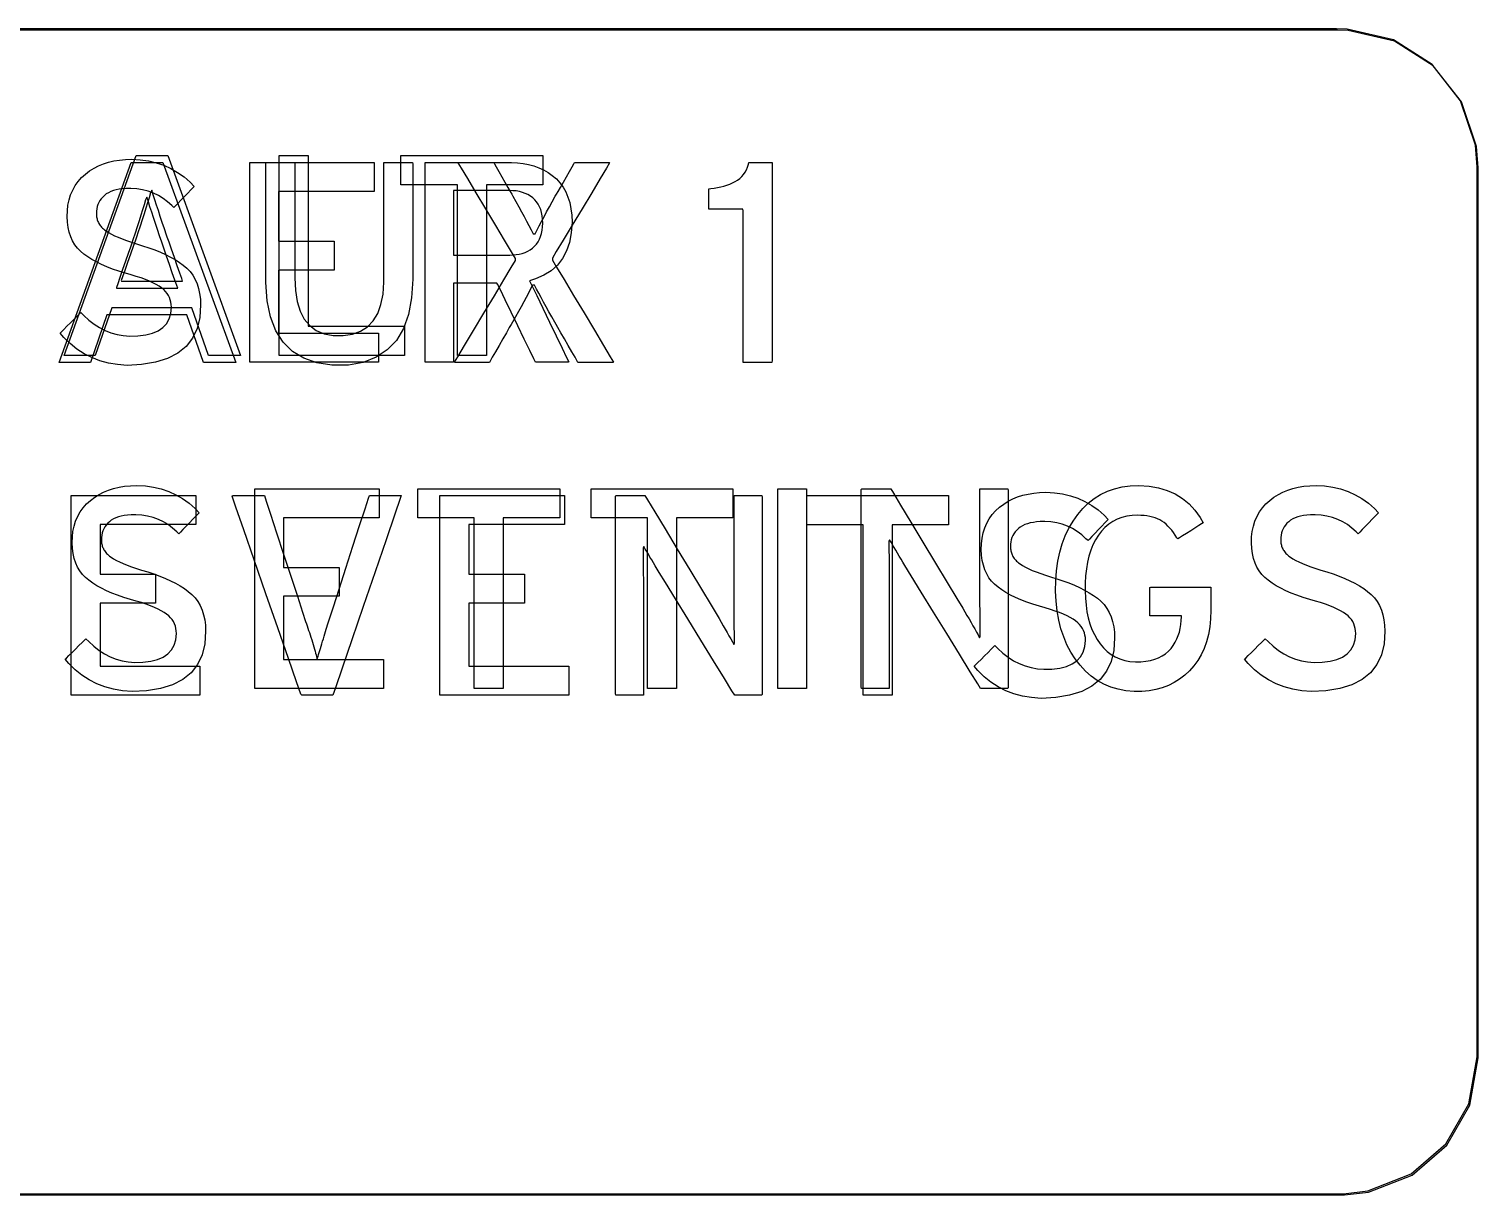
# Model space of a CAD drawing. Extents: x 1 to 47.7, y 0.2 to 35.
# Drawn here: x 22.566 to 23.413, y 5.887 to 6.567 of the extents above; entities that cross this region are included whole.
import ezdxf

# ---------------------------------------------------------------- set-up
doc = ezdxf.new("R2010")
doc.units = 0
doc.header["$MEASUREMENT"] = 0
for name, color, linetype in [('4_1__4U__UP_TO_ONE_IO_BOAR', 7, 'CONTINUOUS'), ('4_2__4U__FRONT_PANEL_W_24_', 7, 'CONTINUOUS'), ('5_1___24__TARGET_LEDS___12', 7, 'CONTINUOUS')]:
    doc.layers.add(name, color=color, linetype=linetype)

msp = doc.modelspace()

# ---------------------------------------------------------------- linework, layer by layer
at = {"layer": '4_1__4U__UP_TO_ONE_IO_BOAR'}
for points in [[(22.42922, 5.88654), (22.6323, 5.88654), (22.84113, 5.88654), (23.0356, 5.88654), (23.12116, 5.88654), (23.19559, 5.88654), (23.25637, 5.88654), (23.301, 5.88654), (23.32695, 5.88654), (23.33472, 5.88656), (23.34877, 5.88816), (23.37413, 5.89812), (23.39438, 5.91564), (23.4078, 5.93902), (23.41265, 5.96653), (23.41265, 5.96653), (23.41265, 5.97103), (23.41265, 5.98384), (23.41265, 6.0303), (23.41265, 6.09775), (23.41265, 6.17803), (23.41265, 6.34444), (23.41265, 6.41422), (23.41265, 6.46418), (23.41265, 6.47918), (23.41265, 6.48615), (23.41173, 6.4987), (23.40299, 6.52465), (23.38644, 6.54573), (23.36379, 6.56023), (23.33677, 6.56642), (23.33058, 6.56652), (23.31043, 6.56652), (23.27088, 6.56652), (23.21446, 6.56652), (23.14367, 6.56652), (23.06103, 6.56652), (22.87026, 6.56652), (22.45712, 6.56652)], [(22.67112, 6.37671), (22.66135, 6.40439), (22.61464, 6.40439), (22.60495, 6.37671), (22.58681, 6.37671), (22.6288, 6.49333), (22.64735, 6.49333), (22.68983, 6.37671), (22.67112, 6.37671)], [(22.71239, 6.37671), (22.71239, 6.49333), (22.72929, 6.49333), (22.72929, 6.39379), (22.78564, 6.39379), (22.78564, 6.37671), (22.71239, 6.37671)], [(22.83337, 6.47625), (22.83337, 6.37671), (22.81647, 6.37671), (22.81647, 6.47625), (22.78352, 6.47625), (22.78352, 6.49333), (22.86637, 6.49333), (22.86637, 6.47625), (22.83337, 6.47625)], [(22.69807, 6.18226), (22.69807, 6.29888), (22.77085, 6.29888), (22.77085, 6.28197), (22.71497, 6.28197), (22.71497, 6.25297), (22.74742, 6.25297), (22.74742, 6.23607), (22.71497, 6.23607), (22.71497, 6.19918), (22.77329, 6.19918), (22.77329, 6.18226), (22.69807, 6.18226)], [(22.84322, 6.28181), (22.84322, 6.18226), (22.82632, 6.18226), (22.82632, 6.28181), (22.79336, 6.28181), (22.79336, 6.29888), (22.87622, 6.29888), (22.87622, 6.28181), (22.84322, 6.28181)], [(22.94438, 6.28181), (22.94438, 6.18226), (22.92748, 6.18226), (22.92748, 6.28181), (22.89452, 6.28181), (22.89452, 6.29888), (22.97738, 6.29888), (22.97738, 6.28181), (22.94438, 6.28181)], [(23.00357, 6.18226), (23.00357, 6.29888), (23.02047, 6.29888), (23.02047, 6.18226), (23.00357, 6.18226)]]:
    msp.add_lwpolyline(points, dxfattribs=at)
for points in [[(22.64662, 6.44686), (22.64532, 6.45069), (22.64409, 6.45437), (22.64291, 6.45789), (22.6418, 6.46126), (22.64076, 6.46447), (22.63977, 6.46753), (22.63885, 6.47043), (22.63799, 6.47318), (22.63722, 6.47158), (22.63639, 6.46876), (22.63548, 6.46577), (22.6345, 6.46261), (22.63344, 6.45928), (22.63231, 6.45578), (22.6311, 6.45212), (22.62982, 6.44828), (22.62914, 6.44629), (22.62836, 6.44404), (22.62708, 6.44034), (22.62549, 6.43577), (22.6238, 6.43091), (22.62222, 6.42634), (22.62093, 6.42264), (22.62015, 6.4204), (22.62026, 6.41999), (22.6228, 6.41999), (22.62745, 6.41999), (22.63343, 6.41999), (22.63996, 6.41999), (22.64626, 6.41999), (22.65154, 6.41999), (22.65502, 6.41999), (22.65596, 6.42004), (22.65544, 6.42155), (22.65432, 6.42475), (22.65282, 6.42907), (22.65113, 6.43392), (22.64946, 6.4387), (22.64802, 6.44284), (22.647, 6.44576)], [(22.66939, 6.21574), (22.66892, 6.20838), (22.66735, 6.20188), (22.66469, 6.19624), (22.66093, 6.19145), (22.65608, 6.18752), (22.65013, 6.18445), (22.64308, 6.18223), (22.63494, 6.18087), (22.62646, 6.18043), (22.6209, 6.18087), (22.61562, 6.18177), (22.61059, 6.18313), (22.60584, 6.18494), (22.60135, 6.18721), (22.59714, 6.18993), (22.59319, 6.19311), (22.58951, 6.19675), (22.58743, 6.1993), (22.58816, 6.20003), (22.58954, 6.20141), (22.59135, 6.20321), (22.59338, 6.20524), (22.59542, 6.20727), (22.59724, 6.20909), (22.59865, 6.21049), (22.59942, 6.21126), (22.60114, 6.20962), (22.60409, 6.20688), (22.60715, 6.20449), (22.61034, 6.20245), (22.61364, 6.20076), (22.61705, 6.19942), (22.62058, 6.19843), (22.62423, 6.19778), (22.62799, 6.19749), (22.63278, 6.1976), (22.63734, 6.19815), (22.64129, 6.19914), (22.64464, 6.20058), (22.64738, 6.20245), (22.64953, 6.20476), (22.65106, 6.20751), (22.652, 6.2107), (22.65233, 6.21432), (22.65227, 6.21592), (22.65206, 6.21735), (22.65171, 6.21871), (22.65122, 6.22002), (22.65058, 6.22126), (22.64981, 6.22245), (22.64889, 6.22357), (22.64783, 6.22463), (22.64662, 6.22563), (22.64515, 6.22662), (22.64348, 6.22761), (22.64158, 6.22858), (22.63947, 6.22954), (22.63715, 6.23049), (22.63461, 6.23143), (22.63185, 6.23236), (22.62888, 6.23328), (22.62545, 6.23427), (22.62161, 6.23544), (22.61801, 6.23668), (22.61464, 6.23798), (22.6115, 6.23934), (22.60859, 6.24077), (22.60592, 6.24225), (22.60347, 6.24379), (22.60126, 6.2454), (22.59927, 6.24705), (22.5975, 6.24885), (22.59595, 6.25086), (22.59464, 6.25308), (22.59355, 6.2555), (22.59269, 6.25814), (22.59205, 6.26098), (22.59165, 6.26403), (22.59147, 6.26729), (22.59155, 6.2707), (22.59192, 6.27397), (22.59256, 6.27707), (22.59348, 6.28), (22.59467, 6.28276), (22.59613, 6.28534), (22.59787, 6.28776), (22.59989, 6.29001), (22.60217, 6.29209), (22.60459, 6.2939), (22.60714, 6.29549), (22.60983, 6.29688), (22.61268, 6.29805), (22.61567, 6.29901), (22.6188, 6.29976), (22.62208, 6.3003), (22.6255, 6.30063), (22.62921, 6.30075), (22.63418, 6.30047), (22.63894, 6.2998), (22.6435, 6.29873), (22.64786, 6.29725), (22.65202, 6.29538), (22.65598, 6.29311), (22.65973, 6.29044), (22.66329, 6.28736), (22.66567, 6.28489), (22.66501, 6.28421), (22.6637, 6.28285), (22.66194, 6.28103), (22.65995, 6.27897), (22.65793, 6.27687), (22.6561, 6.27498), (22.65467, 6.27349), (22.65384, 6.27263), (22.6526, 6.27368), (22.65014, 6.27593), (22.64752, 6.2779), (22.64475, 6.27958), (22.64183, 6.28097), (22.63875, 6.28208), (22.63552, 6.28289), (22.63213, 6.28342), (22.62859, 6.28366), (22.62591, 6.28363), (22.62383, 6.28347), (22.62189, 6.28322), (22.6201, 6.28287), (22.61843, 6.28242), (22.61691, 6.28187), (22.61553, 6.28123), (22.61428, 6.28048), (22.61317, 6.27964), (22.61219, 6.27868), (22.61133, 6.27767), (22.61058, 6.2766), (22.60995, 6.27548), (22.60943, 6.2743), (22.60903, 6.27308), (22.60874, 6.2718), (22.60857, 6.27047), (22.60852, 6.26912), (22.60854, 6.26845), (22.60858, 6.2678), (22.60866, 6.26717), (22.60876, 6.26656), (22.60889, 6.26597), (22.60905, 6.2654), (22.60924, 6.26485), (22.60945, 6.26433), (22.60969, 6.26381), (22.60998, 6.26326), (22.61031, 6.26271), (22.61069, 6.26217), (22.61111, 6.26164), (22.61158, 6.26111), (22.6121, 6.26059), (22.61267, 6.26008), (22.61328, 6.25958), (22.61419, 6.2589), (22.61562, 6.25798), (22.61728, 6.25706), (22.61916, 6.25613), (22.62127, 6.25519), (22.62361, 6.25424), (22.62618, 6.25328), (22.62897, 6.25232), (22.63199, 6.25135), (22.63555, 6.25027), (22.63919, 6.24909), (22.64263, 6.24783), (22.64588, 6.24651), (22.64894, 6.24512), (22.65181, 6.24367), (22.65449, 6.24214), (22.65698, 6.24056), (22.65928, 6.2389), (22.66137, 6.23713), (22.66322, 6.23517), (22.66483, 6.233), (22.6662, 6.23062), (22.66732, 6.22805), (22.6682, 6.22528), (22.66884, 6.2223), (22.66924, 6.21912)], [(23.12204, 6.18226), (23.1204, 6.18493), (23.11602, 6.19205), (23.10971, 6.2023), (23.10229, 6.21435), (23.09458, 6.22687), (23.0874, 6.23854), (23.08156, 6.24803), (23.07787, 6.25402), (23.07669, 6.25594), (23.0756, 6.25777), (23.07454, 6.25955), (23.07352, 6.26127), (23.07253, 6.26294), (23.07157, 6.26457), (23.07065, 6.26614), (23.06977, 6.26765), (23.06892, 6.26912), (23.06856, 6.26817), (23.06857, 6.26537), (23.06858, 6.26247), (23.06859, 6.25949), (23.06861, 6.25641), (23.06863, 6.25325), (23.06866, 6.24999), (23.06869, 6.24665), (23.06872, 6.24321), (23.06873, 6.24108), (23.06873, 6.23565), (23.06873, 6.22748), (23.06873, 6.21767), (23.06873, 6.20731), (23.06873, 6.1975), (23.06873, 6.18933), (23.06873, 6.1839), (23.06871, 6.18226), (23.06795, 6.18226), (23.06624, 6.18226), (23.06386, 6.18226), (23.06112, 6.18226), (23.05832, 6.18226), (23.05576, 6.18226), (23.05372, 6.18226), (23.05252, 6.18226), (23.05231, 6.18308), (23.05231, 6.19064), (23.05231, 6.20439), (23.05231, 6.22222), (23.05231, 6.24201), (23.05231, 6.26165), (23.05231, 6.27902), (23.05231, 6.29202), (23.05231, 6.29851), (23.05264, 6.29888), (23.05405, 6.29888), (23.05629, 6.29888), (23.05904, 6.29888), (23.062, 6.29888), (23.06484, 6.29888), (23.06726, 6.29888), (23.06894, 6.29888), (23.06957, 6.29888), (23.07113, 6.29629), (23.07531, 6.28936), (23.08133, 6.27938), (23.0884, 6.26766), (23.09575, 6.25547), (23.10261, 6.24412), (23.10818, 6.23488), (23.11169, 6.22906), (23.11288, 6.22707), (23.11414, 6.22491), (23.11535, 6.22282), (23.11651, 6.2208), (23.11761, 6.21886), (23.11867, 6.21699), (23.11967, 6.2152), (23.12062, 6.21349), (23.12152, 6.21185), (23.12187, 6.21278), (23.12184, 6.21568), (23.12181, 6.21865), (23.12178, 6.2217), (23.12176, 6.22484), (23.12175, 6.22806), (23.12174, 6.23136), (23.12173, 6.23474), (23.12173, 6.2382), (23.12173, 6.24033), (23.12173, 6.24574), (23.12173, 6.25387), (23.12173, 6.26364), (23.12173, 6.27395), (23.12173, 6.28372), (23.12173, 6.29185), (23.12173, 6.29725), (23.12174, 6.29888), (23.1225, 6.29888), (23.12422, 6.29888), (23.1266, 6.29888), (23.12933, 6.29888), (23.13213, 6.29888), (23.1347, 6.29888), (23.13673, 6.29888), (23.13794, 6.29888), (23.13814, 6.29806), (23.13814, 6.29051), (23.13814, 6.27676), (23.13814, 6.25893), (23.13814, 6.23914), (23.13814, 6.2195), (23.13814, 6.20213), (23.13814, 6.18913), (23.13814, 6.18263), (23.13784, 6.18226), (23.13652, 6.18226), (23.13443, 6.18226), (23.13186, 6.18226), (23.12911, 6.18226), (23.12645, 6.18226), (23.1242, 6.18226), (23.12263, 6.18226)], [(23.25663, 6.22791), (23.25645, 6.2229), (23.25596, 6.21817), (23.25518, 6.21371), (23.25409, 6.20951), (23.2527, 6.20559), (23.25101, 6.20193), (23.24902, 6.19854), (23.24673, 6.19542), (23.24414, 6.19256), (23.24135, 6.18995), (23.23836, 6.18765), (23.23517, 6.18567), (23.23179, 6.184), (23.22822, 6.18265), (23.22446, 6.18162), (23.2205, 6.18089), (23.21635, 6.18049), (23.21178, 6.18046), (23.20697, 6.18092), (23.20241, 6.1818), (23.1981, 6.18309), (23.19403, 6.1848), (23.19021, 6.18693), (23.18664, 6.18948), (23.18331, 6.19244), (23.18024, 6.19582), (23.17737, 6.19955), (23.17479, 6.20352), (23.17254, 6.20778), (23.17062, 6.21231), (23.16902, 6.21712), (23.16776, 6.22221), (23.16682, 6.22758), (23.16621, 6.23323), (23.16594, 6.23916), (23.16604, 6.24521), (23.16649, 6.251), (23.16727, 6.25652), (23.16838, 6.26176), (23.16982, 6.26673), (23.17158, 6.27143), (23.17368, 6.27586), (23.1761, 6.28001), (23.17886, 6.28389), (23.18182, 6.28742), (23.18502, 6.29053), (23.18848, 6.29323), (23.19218, 6.29552), (23.19613, 6.2974), (23.20033, 6.29886), (23.20478, 6.2999), (23.20947, 6.30054), (23.21457, 6.30074), (23.22049, 6.30035), (23.226, 6.29941), (23.23109, 6.29791), (23.23576, 6.29586), (23.24002, 6.29325), (23.24386, 6.2901), (23.24729, 6.28639), (23.2503, 6.28212), (23.25201, 6.27893), (23.25116, 6.27838), (23.24951, 6.27732), (23.24731, 6.27591), (23.24484, 6.27433), (23.24235, 6.27273), (23.24011, 6.27128), (23.23836, 6.27016), (23.23738, 6.26953), (23.23675, 6.27029), (23.23577, 6.27183), (23.23475, 6.27327), (23.23371, 6.27462), (23.23264, 6.27587), (23.23154, 6.27703), (23.23041, 6.27809), (23.22924, 6.27906), (23.22805, 6.27993), (23.22679, 6.28066), (23.22544, 6.28128), (23.22402, 6.28182), (23.22252, 6.28228), (23.22094, 6.28266), (23.21928, 6.28296), (23.21755, 6.28317), (23.21574, 6.2833), (23.21385, 6.28335), (23.21069, 6.2832), (23.20758, 6.28276), (23.20465, 6.28204), (23.2019, 6.28104), (23.19934, 6.27975), (23.19695, 6.27818), (23.19474, 6.27633), (23.19272, 6.27419), (23.19087, 6.27177), (23.1892, 6.26904), (23.18773, 6.2661), (23.18647, 6.26293), (23.18541, 6.25955), (23.18455, 6.25594), (23.1839, 6.25211), (23.18345, 6.24807), (23.1832, 6.2438), (23.18315, 6.23934), (23.18331, 6.23503), (23.18368, 6.23094), (23.18424, 6.22706), (23.18501, 6.2234), (23.18599, 6.21995), (23.18716, 6.21672), (23.18855, 6.21371), (23.19013, 6.21092), (23.19191, 6.20831), (23.19385, 6.20594), (23.19599, 6.20387), (23.1983, 6.2021), (23.20079, 6.20064), (23.20346, 6.19948), (23.20631, 6.19862), (23.20935, 6.19806), (23.21256, 6.19781), (23.21571, 6.19788), (23.2186, 6.19816), (23.2213, 6.19864), (23.2238, 6.19932), (23.2261, 6.20019), (23.22821, 6.20126), (23.23012, 6.20252), (23.23184, 6.20398), (23.23336, 6.20564), (23.23464, 6.20741), (23.23576, 6.20925), (23.23674, 6.21117), (23.23756, 6.21316), (23.23823, 6.21522), (23.23875, 6.21736), (23.23912, 6.21957), (23.23934, 6.22185), (23.23941, 6.22409), (23.23941, 6.22411), (23.23941, 6.22416), (23.23941, 6.22423), (23.23941, 6.22431), (23.23941, 6.2244), (23.23941, 6.22448), (23.23941, 6.22454), (23.23941, 6.22459), (23.23937, 6.2246), (23.23842, 6.2246), (23.23644, 6.2246), (23.23376, 6.2246), (23.2307, 6.2246), (23.22759, 6.2246), (23.22475, 6.2246), (23.2225, 6.2246), (23.22117, 6.2246), (23.22095, 6.22471), (23.22095, 6.22577), (23.22095, 6.22771), (23.22095, 6.23023), (23.22095, 6.23303), (23.22095, 6.23583), (23.22095, 6.23833), (23.22095, 6.24023), (23.22095, 6.24124), (23.22145, 6.24133), (23.22412, 6.24133), (23.22853, 6.24133), (23.23407, 6.24133), (23.24009, 6.24133), (23.24598, 6.24133), (23.25111, 6.24133), (23.25485, 6.24133), (23.25658, 6.24133), (23.25663, 6.24101), (23.25663, 6.23987), (23.25663, 6.23811), (23.25663, 6.23597), (23.25663, 6.2337), (23.25663, 6.23152), (23.25663, 6.22967), (23.25663, 6.22839)], [(23.35828, 6.21574), (23.3578, 6.20838), (23.35623, 6.20188), (23.35357, 6.19624), (23.34981, 6.19145), (23.34496, 6.18752), (23.33901, 6.18445), (23.33197, 6.18223), (23.32383, 6.18087), (23.31534, 6.18043), (23.30979, 6.18087), (23.3045, 6.18177), (23.29948, 6.18313), (23.29472, 6.18494), (23.29024, 6.18721), (23.28602, 6.18993), (23.28207, 6.19311), (23.27839, 6.19675), (23.27631, 6.1993), (23.27705, 6.20003), (23.27843, 6.20141), (23.28024, 6.20321), (23.28227, 6.20524), (23.2843, 6.20727), (23.28613, 6.20909), (23.28753, 6.21049), (23.2883, 6.21126), (23.29002, 6.20962), (23.29297, 6.20688), (23.29604, 6.20449), (23.29922, 6.20245), (23.30252, 6.20076), (23.30594, 6.19942), (23.30947, 6.19843), (23.31311, 6.19778), (23.31688, 6.19749), (23.32167, 6.1976), (23.32622, 6.19815), (23.33017, 6.19914), (23.33352, 6.20058), (23.33627, 6.20245), (23.33841, 6.20476), (23.33995, 6.20751), (23.34088, 6.2107), (23.34121, 6.21432), (23.34115, 6.21592), (23.34094, 6.21735), (23.34059, 6.21871), (23.3401, 6.22002), (23.33947, 6.22126), (23.33869, 6.22245), (23.33777, 6.22357), (23.33671, 6.22463), (23.3355, 6.22563), (23.33404, 6.22662), (23.33236, 6.22761), (23.33046, 6.22858), (23.32836, 6.22954), (23.32603, 6.23049), (23.32349, 6.23143), (23.32073, 6.23236), (23.31776, 6.23328), (23.31433, 6.23427), (23.3105, 6.23544), (23.30689, 6.23668), (23.30352, 6.23798), (23.30038, 6.23934), (23.29748, 6.24077), (23.2948, 6.24225), (23.29236, 6.24379), (23.29014, 6.2454), (23.28815, 6.24705), (23.28638, 6.24885), (23.28484, 6.25086), (23.28352, 6.25308), (23.28243, 6.2555), (23.28157, 6.25814), (23.28094, 6.26098), (23.28053, 6.26403), (23.28035, 6.26729), (23.28043, 6.2707), (23.2808, 6.27397), (23.28144, 6.27707), (23.28236, 6.28), (23.28355, 6.28276), (23.28502, 6.28534), (23.28676, 6.28776), (23.28877, 6.29001), (23.29105, 6.29209), (23.29347, 6.2939), (23.29602, 6.29549), (23.29872, 6.29688), (23.30156, 6.29805), (23.30455, 6.29901), (23.30768, 6.29976), (23.31096, 6.3003), (23.31439, 6.30063), (23.3181, 6.30075), (23.32306, 6.30047), (23.32782, 6.2998), (23.33239, 6.29873), (23.33674, 6.29725), (23.3409, 6.29538), (23.34486, 6.29311), (23.34862, 6.29044), (23.35217, 6.28736), (23.35455, 6.28489), (23.3539, 6.28421), (23.35258, 6.28285), (23.35083, 6.28103), (23.34884, 6.27897), (23.34682, 6.27687), (23.34499, 6.27498), (23.34355, 6.27349), (23.34272, 6.27263), (23.34148, 6.27368), (23.33902, 6.27593), (23.33641, 6.2779), (23.33364, 6.27958), (23.33071, 6.28097), (23.32764, 6.28208), (23.3244, 6.28289), (23.32102, 6.28342), (23.31747, 6.28366), (23.31479, 6.28363), (23.31272, 6.28347), (23.31078, 6.28322), (23.30898, 6.28287), (23.30732, 6.28242), (23.30579, 6.28187), (23.30441, 6.28123), (23.30316, 6.28048), (23.30205, 6.27964), (23.30107, 6.27868), (23.30021, 6.27767), (23.29946, 6.2766), (23.29883, 6.27548), (23.29831, 6.2743), (23.29791, 6.27308), (23.29763, 6.2718), (23.29746, 6.27047), (23.2974, 6.26912), (23.29742, 6.26845), (23.29747, 6.2678), (23.29754, 6.26717), (23.29764, 6.26656), (23.29777, 6.26597), (23.29793, 6.2654), (23.29812, 6.26485), (23.29833, 6.26433), (23.29858, 6.26381), (23.29886, 6.26326), (23.29919, 6.26271), (23.29957, 6.26217), (23.3, 6.26164), (23.30047, 6.26111), (23.30099, 6.26059), (23.30155, 6.26008), (23.30216, 6.25958), (23.30307, 6.2589), (23.3045, 6.25798), (23.30616, 6.25706), (23.30804, 6.25613), (23.31016, 6.25519), (23.31249, 6.25424), (23.31506, 6.25328), (23.31786, 6.25232), (23.32088, 6.25135), (23.32443, 6.25027), (23.32807, 6.24909), (23.33151, 6.24783), (23.33476, 6.24651), (23.33783, 6.24512), (23.3407, 6.24367), (23.34338, 6.24214), (23.34586, 6.24056), (23.34816, 6.2389), (23.35025, 6.23713), (23.3521, 6.23517), (23.35371, 6.233), (23.35508, 6.23062), (23.3562, 6.22805), (23.35709, 6.22528), (23.35773, 6.2223), (23.35812, 6.21912)]]:
    msp.add_lwpolyline(points, close=True, dxfattribs=at)
at = {"layer": '4_2__4U__FRONT_PANEL_W_24_'}
for points in [[(22.42867, 5.88728), (22.63175, 5.88728), (22.84058, 5.88728), (23.03505, 5.88728), (23.12061, 5.88728), (23.19504, 5.88728), (23.25582, 5.88728), (23.30045, 5.88728), (23.3264, 5.88728), (23.33417, 5.88731), (23.34822, 5.88891), (23.37358, 5.89886), (23.39383, 5.91639), (23.40725, 5.93977), (23.4121, 5.96728), (23.4121, 5.96728), (23.4121, 5.97177), (23.4121, 5.98458), (23.4121, 6.03104), (23.4121, 6.09849), (23.4121, 6.17878), (23.4121, 6.34518), (23.4121, 6.41497), (23.4121, 6.46493), (23.4121, 6.47992), (23.4121, 6.48689), (23.41118, 6.49945), (23.40245, 6.52539), (23.38589, 6.54648), (23.36324, 6.56098), (23.33622, 6.56716), (23.33003, 6.56727), (23.30988, 6.56727), (23.27033, 6.56727), (23.21391, 6.56727), (23.14312, 6.56727), (23.06048, 6.56727), (22.86971, 6.56727), (22.45657, 6.56727)], [(22.69514, 6.37273), (22.69514, 6.48935), (22.76792, 6.48935), (22.76792, 6.47244), (22.71204, 6.47244), (22.71204, 6.44344), (22.74449, 6.44344), (22.74449, 6.42654), (22.71204, 6.42654), (22.71204, 6.38965), (22.77036, 6.38965), (22.77036, 6.37273), (22.69514, 6.37273)], [(22.59081, 6.17829), (22.59081, 6.29491), (22.66359, 6.29491), (22.66359, 6.27799), (22.60771, 6.27799), (22.60771, 6.249), (22.64016, 6.249), (22.64016, 6.2321), (22.60771, 6.2321), (22.60771, 6.1952), (22.66603, 6.1952), (22.66603, 6.17829), (22.59081, 6.17829)], [(22.8063, 6.17829), (22.8063, 6.29491), (22.87908, 6.29491), (22.87908, 6.27799), (22.8232, 6.27799), (22.8232, 6.249), (22.85566, 6.249), (22.85566, 6.2321), (22.8232, 6.2321), (22.8232, 6.1952), (22.88152, 6.1952), (22.88152, 6.17829), (22.8063, 6.17829)], [(23.07043, 6.27783), (23.07043, 6.17829), (23.05353, 6.17829), (23.05353, 6.27783), (23.02058, 6.27783), (23.02058, 6.29491), (23.10343, 6.29491), (23.10343, 6.27783), (23.07043, 6.27783)]]:
    msp.add_lwpolyline(points, dxfattribs=at)
for points in [[(22.66646, 6.40621), (22.66599, 6.39885), (22.66442, 6.39236), (22.66176, 6.38671), (22.658, 6.38192), (22.65315, 6.37799), (22.6472, 6.37492), (22.64015, 6.3727), (22.63201, 6.37134), (22.62353, 6.3709), (22.61797, 6.37134), (22.61269, 6.37224), (22.60766, 6.3736), (22.60291, 6.37541), (22.59843, 6.37768), (22.59421, 6.3804), (22.59026, 6.38359), (22.58658, 6.38722), (22.5845, 6.38977), (22.58523, 6.3905), (22.58661, 6.39188), (22.58842, 6.39369), (22.59045, 6.39571), (22.59249, 6.39774), (22.59431, 6.39956), (22.59572, 6.40096), (22.59649, 6.40173), (22.59821, 6.40009), (22.60116, 6.39735), (22.60422, 6.39496), (22.60741, 6.39292), (22.61071, 6.39123), (22.61412, 6.38989), (22.61765, 6.3889), (22.6213, 6.38825), (22.62506, 6.38796), (22.62985, 6.38807), (22.63441, 6.38862), (22.63836, 6.38961), (22.64171, 6.39105), (22.64445, 6.39292), (22.6466, 6.39523), (22.64813, 6.39798), (22.64907, 6.40117), (22.6494, 6.40479), (22.64934, 6.40639), (22.64913, 6.40782), (22.64878, 6.40918), (22.64829, 6.41049), (22.64765, 6.41173), (22.64688, 6.41292), (22.64596, 6.41404), (22.6449, 6.4151), (22.64369, 6.4161), (22.64222, 6.4171), (22.64055, 6.41808), (22.63865, 6.41905), (22.63654, 6.42001), (22.63422, 6.42096), (22.63168, 6.4219), (22.62892, 6.42283), (22.62595, 6.42375), (22.62252, 6.42474), (22.61868, 6.42591), (22.61508, 6.42715), (22.61171, 6.42845), (22.60857, 6.42981), (22.60566, 6.43124), (22.60299, 6.43272), (22.60054, 6.43426), (22.59833, 6.43587), (22.59634, 6.43752), (22.59457, 6.43932), (22.59302, 6.44133), (22.59171, 6.44355), (22.59062, 6.44597), (22.58976, 6.44861), (22.58912, 6.45145), (22.58872, 6.4545), (22.58854, 6.45776), (22.58862, 6.46117), (22.58899, 6.46444), (22.58963, 6.46754), (22.59055, 6.47047), (22.59174, 6.47323), (22.5932, 6.47581), (22.59494, 6.47823), (22.59696, 6.48048), (22.59924, 6.48256), (22.60166, 6.48437), (22.60421, 6.48596), (22.6069, 6.48735), (22.60975, 6.48852), (22.61274, 6.48948), (22.61587, 6.49023), (22.61915, 6.49077), (22.62258, 6.49111), (22.62628, 6.49122), (22.63125, 6.49094), (22.63601, 6.49027), (22.64057, 6.4892), (22.64493, 6.48772), (22.64909, 6.48585), (22.65305, 6.48358), (22.6568, 6.48091), (22.66036, 6.47783), (22.66274, 6.47536), (22.66208, 6.47468), (22.66077, 6.47332), (22.65901, 6.4715), (22.65702, 6.46944), (22.655, 6.46735), (22.65317, 6.46545), (22.65174, 6.46396), (22.65091, 6.4631), (22.64967, 6.46415), (22.64721, 6.4664), (22.64459, 6.46837), (22.64182, 6.47005), (22.6389, 6.47144), (22.63582, 6.47255), (22.63259, 6.47336), (22.6292, 6.47389), (22.62566, 6.47413), (22.62298, 6.4741), (22.6209, 6.47395), (22.61897, 6.4737), (22.61717, 6.47335), (22.6155, 6.4729), (22.61398, 6.47235), (22.6126, 6.4717), (22.61135, 6.47096), (22.61024, 6.47011), (22.60926, 6.46915), (22.6084, 6.46814), (22.60765, 6.46707), (22.60702, 6.46595), (22.6065, 6.46477), (22.6061, 6.46355), (22.60581, 6.46227), (22.60564, 6.46094), (22.60559, 6.45959), (22.60561, 6.45892), (22.60565, 6.45827), (22.60573, 6.45764), (22.60583, 6.45703), (22.60596, 6.45644), (22.60612, 6.45587), (22.60631, 6.45532), (22.60652, 6.4548), (22.60676, 6.45428), (22.60705, 6.45373), (22.60738, 6.45318), (22.60776, 6.45264), (22.60818, 6.45211), (22.60865, 6.45158), (22.60917, 6.45107), (22.60974, 6.45055), (22.61035, 6.45005), (22.61126, 6.44937), (22.61269, 6.44845), (22.61435, 6.44753), (22.61623, 6.4466), (22.61834, 6.44566), (22.62068, 6.44471), (22.62325, 6.44375), (22.62604, 6.44279), (22.62906, 6.44182), (22.63262, 6.44074), (22.63626, 6.43956), (22.6397, 6.4383), (22.64295, 6.43698), (22.64601, 6.43559), (22.64888, 6.43414), (22.65156, 6.43261), (22.65405, 6.43103), (22.65635, 6.42937), (22.65844, 6.4276), (22.66029, 6.42564), (22.6619, 6.42347), (22.66327, 6.4211), (22.66439, 6.41852), (22.66527, 6.41575), (22.66591, 6.41277), (22.66631, 6.40959)], [(22.88342, 6.45448), (22.88299, 6.4483), (22.88192, 6.4427), (22.88021, 6.43768), (22.87786, 6.43326), (22.87486, 6.42942), (22.87122, 6.42616), (22.86694, 6.4235), (22.86202, 6.42141), (22.85867, 6.42015), (22.86009, 6.41721), (22.86279, 6.41164), (22.86632, 6.40434), (22.87027, 6.39619), (22.87419, 6.38808), (22.87767, 6.3809), (22.88026, 6.37554), (22.88155, 6.37287), (22.88123, 6.37273), (22.87959, 6.37273), (22.877, 6.37273), (22.87384, 6.37273), (22.87046, 6.37273), (22.86723, 6.37273), (22.86452, 6.37273), (22.86268, 6.37273), (22.86207, 6.37275), (22.86109, 6.37476), (22.85878, 6.37954), (22.85553, 6.38624), (22.85177, 6.39399), (22.84792, 6.40194), (22.84439, 6.40923), (22.8416, 6.41499), (22.83996, 6.41836), (22.8395, 6.41889), (22.83778, 6.41889), (22.83469, 6.41889), (22.83072, 6.41889), (22.82633, 6.41889), (22.82201, 6.41889), (22.81823, 6.41889), (22.81547, 6.41889), (22.8142, 6.41889), (22.81417, 6.41773), (22.81417, 6.41362), (22.81417, 6.40735), (22.81417, 6.3998), (22.81417, 6.39182), (22.81417, 6.38427), (22.81417, 6.37801), (22.81417, 6.3739), (22.81415, 6.37273), (22.81332, 6.37273), (22.81153, 6.37273), (22.80908, 6.37273), (22.80627, 6.37273), (22.80343, 6.37273), (22.80085, 6.37273), (22.79885, 6.37273), (22.79773, 6.37273), (22.79759, 6.37407), (22.79759, 6.3826), (22.79759, 6.39715), (22.79759, 6.41556), (22.79759, 6.43564), (22.79759, 6.45523), (22.79759, 6.47216), (22.79759, 6.48424), (22.79759, 6.48931), (22.79912, 6.48935), (22.80379, 6.48935), (22.81067, 6.48935), (22.81885, 6.48935), (22.82741, 6.48935), (22.83543, 6.48935), (22.84198, 6.48935), (22.84613, 6.48935), (22.84809, 6.48934), (22.85154, 6.48917), (22.85486, 6.48878), (22.85804, 6.48816), (22.86109, 6.48732), (22.864, 6.48626), (22.86677, 6.48497), (22.86942, 6.48346), (22.87192, 6.48172), (22.87429, 6.47974), (22.8764, 6.47749), (22.87823, 6.47497), (22.87979, 6.4722), (22.88107, 6.46917), (22.88207, 6.46589), (22.8828, 6.46234), (22.88325, 6.45854)], [(22.86636, 6.45399), (22.86625, 6.45615), (22.86601, 6.45818), (22.86563, 6.46007), (22.86511, 6.46183), (22.86445, 6.46346), (22.86365, 6.46495), (22.86272, 6.46632), (22.86165, 6.46755), (22.86044, 6.46867), (22.85911, 6.46968), (22.85767, 6.47056), (22.85613, 6.4713), (22.85448, 6.4719), (22.85272, 6.47236), (22.85086, 6.47269), (22.8489, 6.47288), (22.8471, 6.47293), (22.84547, 6.47293), (22.84182, 6.47293), (22.8368, 6.47293), (22.83107, 6.47293), (22.82529, 6.47293), (22.82013, 6.47293), (22.81624, 6.47293), (22.81428, 6.47293), (22.81417, 6.47216), (22.81417, 6.46889), (22.81417, 6.46373), (22.81417, 6.45745), (22.81417, 6.45078), (22.81417, 6.4445), (22.81417, 6.43934), (22.81417, 6.43607), (22.81428, 6.4353), (22.81624, 6.4353), (22.82013, 6.4353), (22.82529, 6.4353), (22.83107, 6.4353), (22.8368, 6.4353), (22.84182, 6.4353), (22.84547, 6.4353), (22.8471, 6.4353), (22.84887, 6.43535), (22.85081, 6.43553), (22.85264, 6.43584), (22.85437, 6.43628), (22.856, 6.43685), (22.85753, 6.43755), (22.85896, 6.43839), (22.86028, 6.43935), (22.86151, 6.44043), (22.86261, 6.44165), (22.86357, 6.443), (22.86439, 6.44449), (22.86507, 6.44611), (22.86561, 6.44788), (22.866, 6.44978), (22.86625, 6.45182)], [(22.74371, 6.17829), (22.74302, 6.17829), (22.74119, 6.17829), (22.73857, 6.17829), (22.73549, 6.17829), (22.7323, 6.17829), (22.72935, 6.17829), (22.72697, 6.17829), (22.72552, 6.17829), (22.72502, 6.17889), (22.72252, 6.18609), (22.71779, 6.19971), (22.71158, 6.21758), (22.70465, 6.23752), (22.69775, 6.25736), (22.69165, 6.27493), (22.68709, 6.28806), (22.68482, 6.29457), (22.68509, 6.29491), (22.68669, 6.29491), (22.6892, 6.29491), (22.69229, 6.29491), (22.69558, 6.29491), (22.69872, 6.29491), (22.70137, 6.29491), (22.70316, 6.29491), (22.70376, 6.29488), (22.70482, 6.29165), (22.70734, 6.28394), (22.71087, 6.27315), (22.71496, 6.26066), (22.71915, 6.24786), (22.72299, 6.23612), (22.72602, 6.22684), (22.7278, 6.22141), (22.72827, 6.21999), (22.72869, 6.21875), (22.72912, 6.21747), (22.72955, 6.21617), (22.72999, 6.21485), (22.73044, 6.21351), (22.73089, 6.21214), (22.73135, 6.21074), (22.73182, 6.20933), (22.73224, 6.20789), (22.73262, 6.20652), (22.73298, 6.20523), (22.73331, 6.20401), (22.73363, 6.20287), (22.73391, 6.20181), (22.73418, 6.20082), (22.73441, 6.19991), (22.73463, 6.19937), (22.73484, 6.20023), (22.73509, 6.20117), (22.73537, 6.20218), (22.73569, 6.20328), (22.73604, 6.20444), (22.73642, 6.20569), (22.73685, 6.20701), (22.7373, 6.20841), (22.73776, 6.20986), (22.73818, 6.2113), (22.7386, 6.21272), (22.73902, 6.2141), (22.73942, 6.21546), (22.73982, 6.21679), (22.74022, 6.21809), (22.74061, 6.21936), (22.74099, 6.22061), (22.74176, 6.22301), (22.74402, 6.22999), (22.74736, 6.2403), (22.75132, 6.25256), (22.75547, 6.26538), (22.75936, 6.27739), (22.76253, 6.28719), (22.76455, 6.29342), (22.76508, 6.29491), (22.76613, 6.29491), (22.76823, 6.29491), (22.77105, 6.29491), (22.77424, 6.29491), (22.77744, 6.29491), (22.78031, 6.29491), (22.78249, 6.29491), (22.78365, 6.29491), (22.78313, 6.2931), (22.77998, 6.28393), (22.77483, 6.26894), (22.76843, 6.25029), (22.76152, 6.23017), (22.75484, 6.21073), (22.74915, 6.19416), (22.74519, 6.18262)], [(22.97849, 6.17829), (22.97685, 6.18096), (22.97246, 6.18808), (22.96615, 6.19833), (22.95874, 6.21038), (22.95103, 6.2229), (22.94384, 6.23457), (22.938, 6.24406), (22.93432, 6.25004), (22.93314, 6.25197), (22.93205, 6.2538), (22.93099, 6.25557), (22.92996, 6.2573), (22.92897, 6.25897), (22.92802, 6.26059), (22.9271, 6.26216), (22.92621, 6.26368), (22.92536, 6.26515), (22.92501, 6.2642), (22.92501, 6.26139), (22.92502, 6.2585), (22.92504, 6.25551), (22.92505, 6.25244), (22.92507, 6.24927), (22.9251, 6.24602), (22.92513, 6.24268), (22.92517, 6.23924), (22.92517, 6.2371), (22.92517, 6.23168), (22.92517, 6.22351), (22.92517, 6.2137), (22.92517, 6.20334), (22.92517, 6.19352), (22.92517, 6.18536), (22.92517, 6.17993), (22.92516, 6.17829), (22.9244, 6.17829), (22.92268, 6.17829), (22.92031, 6.17829), (22.91757, 6.17829), (22.91477, 6.17829), (22.9122, 6.17829), (22.91017, 6.17829), (22.90896, 6.17829), (22.90876, 6.17911), (22.90876, 6.18667), (22.90876, 6.20041), (22.90876, 6.21824), (22.90876, 6.23803), (22.90876, 6.25767), (22.90876, 6.27505), (22.90876, 6.28804), (22.90876, 6.29454), (22.90909, 6.29491), (22.9105, 6.29491), (22.91274, 6.29491), (22.91549, 6.29491), (22.91844, 6.29491), (22.92129, 6.29491), (22.9237, 6.29491), (22.92538, 6.29491), (22.92601, 6.29491), (22.92758, 6.29231), (22.93176, 6.28538), (22.93778, 6.27541), (22.94485, 6.26368), (22.9522, 6.2515), (22.95905, 6.24014), (22.96462, 6.23091), (22.96814, 6.22508), (22.96932, 6.2231), (22.97059, 6.22093), (22.97179, 6.21884), (22.97295, 6.21683), (22.97406, 6.21488), (22.97511, 6.21302), (22.97611, 6.21123), (22.97707, 6.20951), (22.97797, 6.20787), (22.97832, 6.20881), (22.97828, 6.2117), (22.97825, 6.21467), (22.97823, 6.21773), (22.97821, 6.22086), (22.97819, 6.22408), (22.97818, 6.22738), (22.97818, 6.23076), (22.97818, 6.23423), (22.97818, 6.23636), (22.97818, 6.24176), (22.97818, 6.24989), (22.97818, 6.25966), (22.97818, 6.26997), (22.97818, 6.27974), (22.97818, 6.28787), (22.97818, 6.29328), (22.97819, 6.29491), (22.97895, 6.29491), (22.98067, 6.29491), (22.98304, 6.29491), (22.98578, 6.29491), (22.98858, 6.29491), (22.99114, 6.29491), (22.99318, 6.29491), (22.99439, 6.29491), (22.99459, 6.29409), (22.99459, 6.28653), (22.99459, 6.27278), (22.99459, 6.25496), (22.99459, 6.23517), (22.99459, 6.21553), (22.99459, 6.19815), (22.99459, 6.18516), (22.99459, 6.17866), (22.99428, 6.17829), (22.99296, 6.17829), (22.99088, 6.17829), (22.98831, 6.17829), (22.98555, 6.17829), (22.9829, 6.17829), (22.98064, 6.17829), (22.97908, 6.17829)], [(23.2004, 6.21176), (23.19993, 6.20441), (23.19836, 6.19791), (23.19569, 6.19227), (23.19194, 6.18748), (23.18708, 6.18355), (23.18113, 6.18047), (23.17409, 6.17826), (23.16595, 6.17689), (23.15747, 6.17645), (23.15191, 6.1769), (23.14662, 6.1778), (23.1416, 6.17915), (23.13685, 6.18097), (23.13236, 6.18323), (23.12814, 6.18596), (23.12419, 6.18914), (23.12051, 6.19278), (23.11843, 6.19532), (23.11917, 6.19606), (23.12055, 6.19743), (23.12236, 6.19924), (23.12439, 6.20127), (23.12642, 6.20329), (23.12825, 6.20512), (23.12965, 6.20652), (23.13042, 6.20729), (23.13214, 6.20565), (23.13509, 6.20291), (23.13816, 6.20052), (23.14134, 6.19848), (23.14464, 6.19679), (23.14806, 6.19545), (23.15159, 6.19445), (23.15524, 6.19381), (23.159, 6.19351), (23.16379, 6.19362), (23.16834, 6.19418), (23.1723, 6.19517), (23.17564, 6.1966), (23.17839, 6.19847), (23.18053, 6.20078), (23.18207, 6.20353), (23.183, 6.20672), (23.18334, 6.21035), (23.18327, 6.21195), (23.18306, 6.21337), (23.18272, 6.21474), (23.18222, 6.21604), (23.18159, 6.21729), (23.18081, 6.21847), (23.1799, 6.21959), (23.17884, 6.22066), (23.17762, 6.22166), (23.17616, 6.22265), (23.17448, 6.22363), (23.17259, 6.2246), (23.17048, 6.22557), (23.16815, 6.22652), (23.16561, 6.22746), (23.16286, 6.22839), (23.15988, 6.22931), (23.15645, 6.23029), (23.15262, 6.23147), (23.14902, 6.23271), (23.14564, 6.23401), (23.14251, 6.23537), (23.1396, 6.23679), (23.13692, 6.23828), (23.13448, 6.23982), (23.13227, 6.24143), (23.13027, 6.24308), (23.1285, 6.24488), (23.12696, 6.24689), (23.12564, 6.2491), (23.12455, 6.25153), (23.12369, 6.25416), (23.12306, 6.257), (23.12265, 6.26005), (23.12247, 6.26331), (23.12256, 6.26672), (23.12292, 6.26999), (23.12357, 6.27309), (23.12448, 6.27602), (23.12567, 6.27878), (23.12714, 6.28137), (23.12888, 6.28379), (23.13089, 6.28604), (23.13318, 6.28811), (23.13559, 6.28993), (23.13814, 6.29152), (23.14084, 6.2929), (23.14368, 6.29407), (23.14667, 6.29504), (23.14981, 6.29579), (23.15309, 6.29633), (23.15651, 6.29666), (23.16022, 6.29677), (23.16518, 6.2965), (23.16995, 6.29583), (23.17451, 6.29475), (23.17887, 6.29328), (23.18303, 6.29141), (23.18698, 6.28913), (23.19074, 6.28646), (23.19429, 6.28339), (23.19667, 6.28091), (23.19602, 6.28023), (23.19471, 6.27888), (23.19295, 6.27706), (23.19096, 6.27499), (23.18894, 6.2729), (23.18711, 6.271), (23.18567, 6.26951), (23.18484, 6.26865), (23.1836, 6.2697), (23.18114, 6.27196), (23.17853, 6.27393), (23.17576, 6.27561), (23.17284, 6.277), (23.16976, 6.2781), (23.16653, 6.27892), (23.16314, 6.27945), (23.15959, 6.27969), (23.15692, 6.27966), (23.15484, 6.2795), (23.1529, 6.27925), (23.1511, 6.2789), (23.14944, 6.27845), (23.14792, 6.2779), (23.14653, 6.27726), (23.14529, 6.27651), (23.14418, 6.27567), (23.1432, 6.27471), (23.14233, 6.27369), (23.14158, 6.27262), (23.14095, 6.2715), (23.14043, 6.27033), (23.14003, 6.2691), (23.13975, 6.26783), (23.13958, 6.26649), (23.13953, 6.26514), (23.13954, 6.26447), (23.13959, 6.26382), (23.13966, 6.26319), (23.13976, 6.26258), (23.1399, 6.26199), (23.14005, 6.26143), (23.14024, 6.26088), (23.14046, 6.26036), (23.1407, 6.25984), (23.14098, 6.25928), (23.14131, 6.25874), (23.14169, 6.2582), (23.14212, 6.25766), (23.14259, 6.25714), (23.14311, 6.25662), (23.14367, 6.25611), (23.14428, 6.2556), (23.1452, 6.25493), (23.14663, 6.25401), (23.14828, 6.25309), (23.15017, 6.25215), (23.15228, 6.25121), (23.15462, 6.25027), (23.15718, 6.24931), (23.15998, 6.24835), (23.163, 6.24737), (23.16656, 6.2463), (23.17019, 6.24511), (23.17363, 6.24386), (23.17689, 6.24254), (23.17995, 6.24115), (23.18282, 6.23969), (23.1855, 6.23817), (23.18799, 6.23658), (23.19028, 6.23493), (23.19238, 6.23316), (23.19423, 6.23119), (23.19583, 6.22902), (23.1972, 6.22665), (23.19833, 6.22408), (23.19921, 6.2213), (23.19985, 6.21833), (23.20024, 6.21515)]]:
    msp.add_lwpolyline(points, close=True, dxfattribs=at)
at = {"layer": '5_1___24__TARGET_LEDS___12'}
for points in [[(22.42867, 5.88728), (22.63175, 5.88728), (22.84058, 5.88728), (23.03505, 5.88728), (23.12061, 5.88728), (23.19504, 5.88728), (23.25582, 5.88728), (23.30045, 5.88728), (23.3264, 5.88728), (23.33417, 5.88731), (23.34822, 5.88891), (23.37358, 5.89886), (23.39383, 5.91639), (23.40725, 5.93977), (23.4121, 5.96728), (23.4121, 5.96728), (23.4121, 5.97177), (23.4121, 5.98458), (23.4121, 6.03104), (23.4121, 6.09849), (23.4121, 6.17878), (23.4121, 6.34518), (23.4121, 6.41497), (23.4121, 6.46493), (23.4121, 6.47992), (23.4121, 6.48689), (23.41118, 6.49945), (23.40245, 6.52539), (23.38589, 6.54648), (23.36324, 6.56098), (23.33622, 6.56716), (23.33003, 6.56727), (23.30988, 6.56727), (23.27033, 6.56727), (23.21391, 6.56727), (23.14312, 6.56727), (23.06049, 6.56727), (22.86971, 6.56727), (22.45657, 6.56727)], [(22.66824, 6.37261), (22.65847, 6.4003), (22.61176, 6.4003), (22.60208, 6.37261), (22.58393, 6.37261), (22.62592, 6.48923), (22.64448, 6.48923), (22.68696, 6.37261), (22.66824, 6.37261)]]:
    msp.add_lwpolyline(points, dxfattribs=at)
for points in [[(22.79038, 6.42122), (22.78971, 6.41028), (22.78789, 6.40068), (22.78492, 6.39241), (22.7808, 6.38547), (22.77553, 6.37987), (22.7691, 6.3756), (22.76152, 6.37266), (22.75278, 6.37106), (22.74315, 6.37092), (22.73434, 6.37229), (22.72667, 6.375), (22.72014, 6.37904), (22.71475, 6.38442), (22.7105, 6.39114), (22.70738, 6.39919), (22.70541, 6.40858), (22.70458, 6.4193), (22.70455, 6.42325), (22.70455, 6.42925), (22.70455, 6.43844), (22.70455, 6.44955), (22.70455, 6.46129), (22.70455, 6.47239), (22.70455, 6.48158), (22.70455, 6.48758), (22.70458, 6.48923), (22.70544, 6.48923), (22.7073, 6.48923), (22.70983, 6.48923), (22.7127, 6.48923), (22.71561, 6.48923), (22.71824, 6.48923), (22.72025, 6.48923), (22.72134, 6.48923), (22.72145, 6.4883), (22.72145, 6.48312), (22.72145, 6.47452), (22.72145, 6.46377), (22.72145, 6.45212), (22.72145, 6.44086), (22.72145, 6.43125), (22.72145, 6.42455), (22.72145, 6.42204), (22.7218, 6.41466), (22.72285, 6.40819), (22.7246, 6.40263), (22.72704, 6.39796), (22.73019, 6.3942), (22.73404, 6.39134), (22.73858, 6.38939), (22.74382, 6.38834), (22.74969, 6.38824), (22.75518, 6.38908), (22.75994, 6.39079), (22.76399, 6.39338), (22.76732, 6.39684), (22.76993, 6.40117), (22.77183, 6.40638), (22.77301, 6.41245), (22.77347, 6.4194), (22.77348, 6.42256), (22.77348, 6.42863), (22.77348, 6.43791), (22.77348, 6.44913), (22.77348, 6.461), (22.77348, 6.47222), (22.77348, 6.4815), (22.77348, 6.48757), (22.77351, 6.48923), (22.77437, 6.48923), (22.77623, 6.48923), (22.77876, 6.48923), (22.78163, 6.48923), (22.78454, 6.48923), (22.78716, 6.48923), (22.78918, 6.48923), (22.79027, 6.48923), (22.79038, 6.48828), (22.79038, 6.48304), (22.79038, 6.47434), (22.79038, 6.46346), (22.79038, 6.45167), (22.79038, 6.44028), (22.79038, 6.43055), (22.79038, 6.42377)], [(22.88691, 6.37261), (22.88643, 6.37343), (22.88517, 6.37563), (22.88334, 6.37878), (22.8812, 6.3825), (22.87896, 6.38637), (22.87688, 6.38998), (22.87517, 6.39293), (22.87408, 6.39482), (22.87336, 6.39609), (22.87161, 6.3992), (22.86994, 6.40219), (22.86835, 6.40507), (22.86683, 6.40784), (22.86539, 6.41049), (22.86402, 6.41303), (22.86274, 6.41545), (22.86153, 6.41775), (22.86041, 6.41777), (22.85925, 6.41549), (22.85801, 6.41309), (22.85666, 6.41057), (22.85523, 6.40792), (22.8537, 6.40515), (22.85208, 6.40225), (22.85037, 6.39924), (22.84856, 6.39609), (22.84782, 6.39482), (22.84674, 6.39293), (22.84506, 6.38998), (22.843, 6.38637), (22.84079, 6.3825), (22.83867, 6.37878), (22.83687, 6.37563), (22.83562, 6.37343), (22.83515, 6.37261), (22.83441, 6.37261), (22.83243, 6.37261), (22.82957, 6.37261), (22.82621, 6.37261), (22.82271, 6.37261), (22.81945, 6.37261), (22.81678, 6.37261), (22.81507, 6.37261), (22.81473, 6.37276), (22.81664, 6.37594), (22.82058, 6.3825), (22.82589, 6.39134), (22.83194, 6.40139), (22.83806, 6.41158), (22.84361, 6.42083), (22.84795, 6.42806), (22.85044, 6.43219), (22.85046, 6.43328), (22.84813, 6.43716), (22.84406, 6.44395), (22.83886, 6.45263), (22.83312, 6.4622), (22.82746, 6.47164), (22.82249, 6.47995), (22.8188, 6.4861), (22.817, 6.4891), (22.81735, 6.48923), (22.81909, 6.48923), (22.8218, 6.48923), (22.82512, 6.48923), (22.82867, 6.48923), (22.83209, 6.48923), (22.83499, 6.48923), (22.837, 6.48923), (22.83775, 6.48923), (22.83814, 6.48855), (22.83917, 6.48673), (22.84066, 6.48411), (22.8424, 6.48103), (22.84422, 6.47782), (22.84592, 6.47482), (22.84731, 6.47237), (22.84819, 6.47081), (22.84886, 6.46962), (22.85061, 6.4665), (22.85228, 6.46349), (22.85388, 6.46059), (22.85539, 6.45779), (22.85683, 6.45511), (22.8582, 6.45253), (22.85949, 6.45006), (22.8607, 6.4477), (22.86183, 6.44766), (22.86302, 6.44997), (22.86428, 6.4524), (22.86564, 6.45495), (22.86707, 6.45763), (22.8686, 6.46044), (22.8702, 6.46337), (22.8719, 6.46642), (22.87367, 6.4696), (22.87436, 6.47081), (22.87526, 6.47237), (22.87667, 6.47482), (22.87839, 6.47782), (22.88024, 6.48103), (22.88201, 6.48411), (22.88352, 6.48673), (22.88456, 6.48855), (22.88496, 6.48923), (22.8857, 6.48923), (22.88768, 6.48923), (22.89053, 6.48923), (22.89389, 6.48923), (22.89739, 6.48923), (22.90066, 6.48923), (22.90333, 6.48923), (22.90504, 6.48923), (22.90538, 6.4891), (22.90359, 6.48611), (22.8999, 6.47997), (22.89492, 6.47169), (22.88926, 6.46228), (22.88353, 6.45274), (22.87832, 6.44408), (22.87425, 6.43731), (22.87193, 6.43345), (22.87195, 6.43235), (22.87443, 6.42821), (22.87877, 6.42096), (22.88433, 6.41169), (22.89045, 6.40147), (22.89649, 6.39139), (22.9018, 6.38252), (22.90574, 6.37595), (22.90766, 6.37276), (22.90731, 6.37261), (22.90558, 6.37261), (22.90286, 6.37261), (22.89954, 6.37261), (22.89599, 6.37261), (22.89258, 6.37261), (22.88968, 6.37261), (22.88766, 6.37261)], [(22.98344, 6.37261), (22.98344, 6.37604), (22.98344, 6.38514), (22.98344, 6.39817), (22.98344, 6.41339), (22.98344, 6.42905), (22.98344, 6.44339), (22.98344, 6.45468), (22.98344, 6.46116), (22.98324, 6.46205), (22.98179, 6.46205), (22.97926, 6.46205), (22.97604, 6.46205), (22.97253, 6.46205), (22.96912, 6.46205), (22.9662, 6.46205), (22.96416, 6.46205), (22.96339, 6.46205), (22.96339, 6.46251), (22.96339, 6.46374), (22.96339, 6.46549), (22.96339, 6.46754), (22.96339, 6.46965), (22.96339, 6.47158), (22.96339, 6.4731), (22.96339, 6.47397), (22.96443, 6.47418), (22.96646, 6.47441), (22.96842, 6.47472), (22.9703, 6.47511), (22.97212, 6.47558), (22.97387, 6.47613), (22.97555, 6.47676), (22.97715, 6.47746), (22.97869, 6.47824), (22.98011, 6.47909), (22.9814, 6.48005), (22.98257, 6.48114), (22.9836, 6.48234), (22.9845, 6.48366), (22.98528, 6.4851), (22.98593, 6.48667), (22.98644, 6.48835), (22.98679, 6.48923), (22.98778, 6.48923), (22.98951, 6.48923), (22.9917, 6.48923), (22.9941, 6.48923), (22.99643, 6.48923), (22.99842, 6.48923), (22.99982, 6.48923), (23.00034, 6.48923), (23.00034, 6.48477), (23.00034, 6.4729), (23.00034, 6.4559), (23.00034, 6.43606), (23.00034, 6.41565), (23.00034, 6.39694), (23.00034, 6.38223), (23.00034, 6.37378), (23.00017, 6.37261), (22.99895, 6.37261), (22.99681, 6.37261), (22.9941, 6.37261), (22.99114, 6.37261), (22.98827, 6.37261), (22.98581, 6.37261), (22.98409, 6.37261)], [(22.64374, 6.44276), (22.64245, 6.4466), (22.64121, 6.45027), (22.64004, 6.4538), (22.63893, 6.45716), (22.63788, 6.46038), (22.6369, 6.46344), (22.63598, 6.46634), (22.63512, 6.46909), (22.63434, 6.46748), (22.63351, 6.46466), (22.63261, 6.46167), (22.63162, 6.45851), (22.63057, 6.45519), (22.62943, 6.45169), (22.62823, 6.44802), (22.62694, 6.44418), (22.62627, 6.44219), (22.62549, 6.43995), (22.6242, 6.43625), (22.62262, 6.43168), (22.62093, 6.42682), (22.61934, 6.42225), (22.61806, 6.41855), (22.61727, 6.4163), (22.61738, 6.41589), (22.61992, 6.41589), (22.62457, 6.41589), (22.63056, 6.41589), (22.63709, 6.41589), (22.64339, 6.41589), (22.64866, 6.41589), (22.65214, 6.41589), (22.65309, 6.41594), (22.65256, 6.41745), (22.65144, 6.42066), (22.64994, 6.42498), (22.64825, 6.42982), (22.64659, 6.4346), (22.64514, 6.43875), (22.64413, 6.44166)]]:
    msp.add_lwpolyline(points, close=True, dxfattribs=at)

doc.saveas('drawing.dxf')
